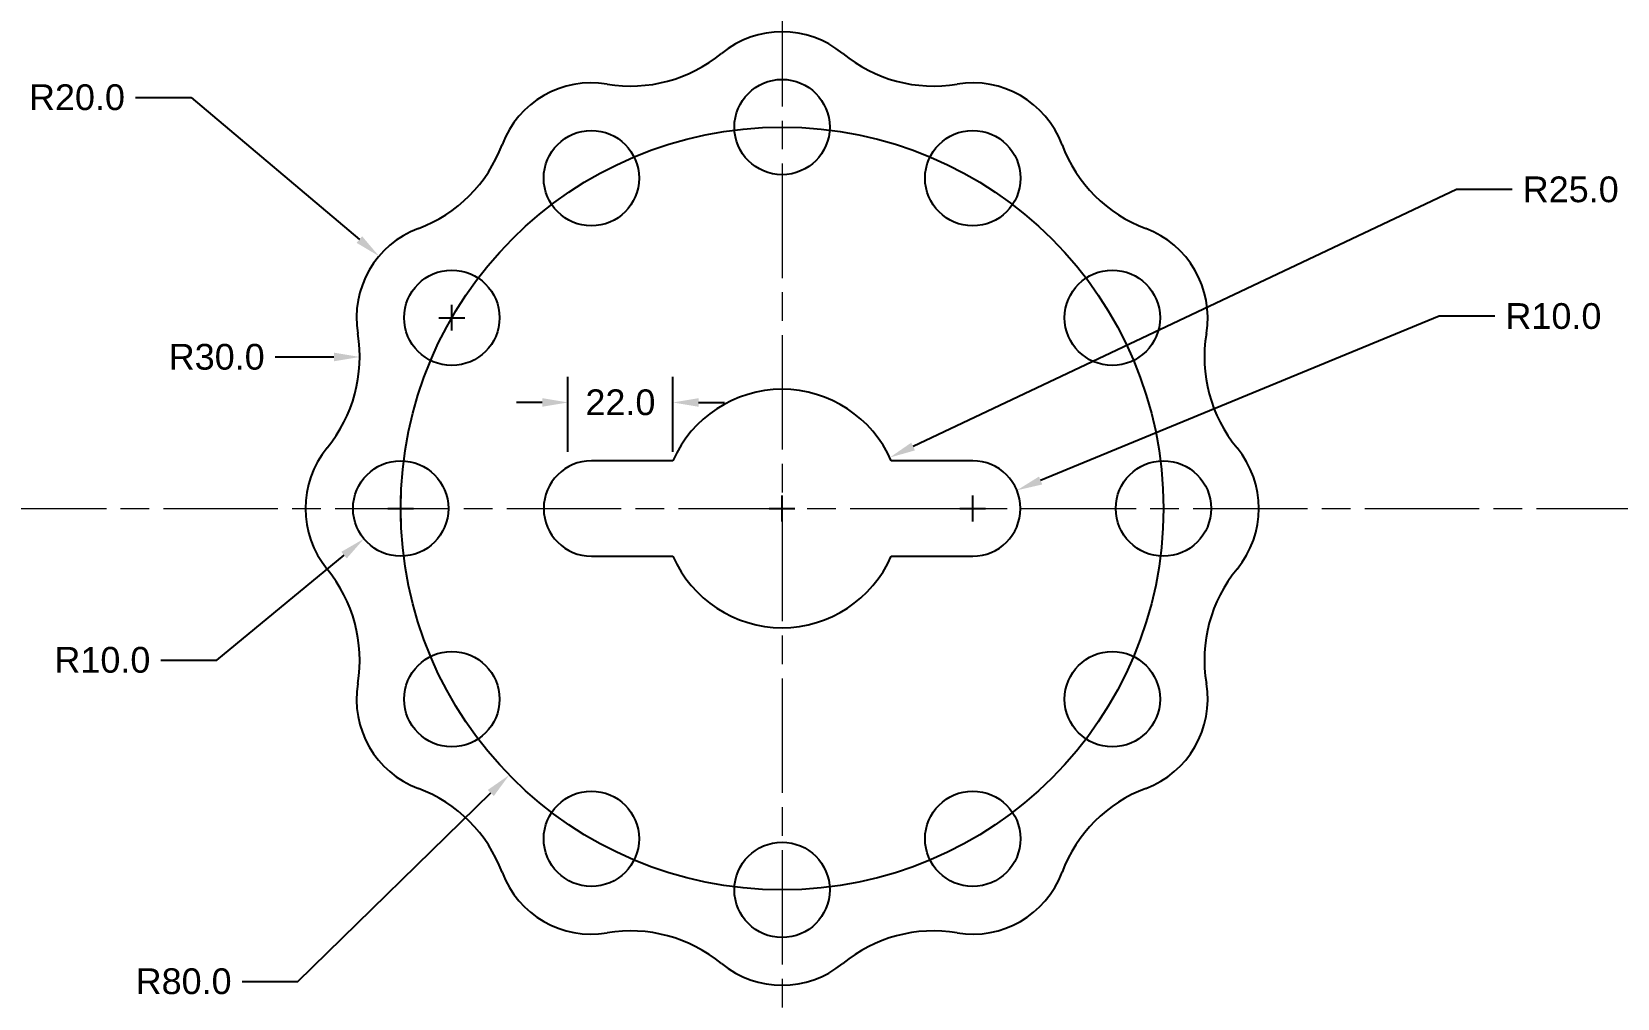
# Model space of a CAD drawing. Header units: millimetres. Extents: x 3843 to 4176, y 1400 to 1603.
import ezdxf

# ---------------------------------------------------------------- set-up
doc = ezdxf.new("R2010")
doc.units = ezdxf.units.MM
doc.header["$PDMODE"] = 2
doc.linetypes.add('ACAD_ISO08W100', pattern=[36, 24, -3, 6, -3])
doc.layers.add('CENTRE', color=152, linetype='ACAD_ISO08W100', lineweight=9)
doc.styles.get("Standard").update_dxf_attribs({"font": 'arial.ttf'})
doc.dimstyles.get("Standard").update_dxf_attribs({"dimscale": 30, "dimtxt": 0.18, "dimasz": 0.18, "dimexe": 0.18, "dimexo": 0.0625, "dimgap": 0.09, "dimtad": 0, "dimtih": 1, "dimtoh": 1, "dimdec": 1, "dimzin": 0, "dimdsep": 46, "dimtxsty": 'Standard', "dimcen": 0.09, "dimadec": 0, "dimazin": 0, "dimtfac": 1, "dimtdec": 1, "dimtofl": 0, "dimtmove": 0, "dimatfit": 3, "dimfxl": 1, "dimtolj": 1, "dimtzin": 0, "dimarcsym": 0})

# ---------------------------------------------------------------- blocks, each defined once
blk = doc.blocks.new('*U1')
blk.add_circle((0, 0), 10)
blk = doc.blocks.new('*U2')
at = {"color": 0, "linetype": 'ByBlock', "lineweight": -2, "transparency": 16777216}
blk.add_blockref('*U1', (4000.38, 1582.67), dxfattribs=at)
for p, rotation in [((3960.38, 1571.95), 29.99999999999999), ((4040.38, 1571.95), 329.9999999999999), ((3931.1, 1542.67), 59.99999999999999), ((4069.66, 1542.67), 299.9999999999999), ((3920.38, 1502.67), 90), ((4080.38, 1502.67), 270), ((3931.1, 1462.67), 120), ((4069.66, 1462.67), 240), ((3960.38, 1433.39), 150), ((4040.38, 1433.39), 210), ((4000.38, 1422.67), 180)]:
    blk.add_blockref('*U1', p, dxfattribs=dict(at, rotation=rotation))
blk = doc.blocks.new('*D3')
at = {"color": 0, "lineweight": -2, "transparency": 16777216}
for p, q in [((4141.84, 1569.57), (4027.86, 1515.67)), ((4153.53, 1569.57), (4141.84, 1569.57)), ((4000.38, 1499.97), (4000.38, 1505.37)), ((3997.68, 1502.67), (4003.08, 1502.67))]:
    blk.add_line(p, q, dxfattribs=at)
at = {"color": 0, "transparency": 16777216}
blk.add_solid([(4027.48, 1516.48), (4028.25, 1514.85), (4022.98, 1513.36)], dxfattribs=at)
at = {"layer": 'Defpoints', "color": 0, "transparency": 16777216}
for p in [(4022.98, 1513.36), (4000.38, 1502.67)]:
    blk.add_point(p, dxfattribs=at)
at = {"color": 0, "transparency": 16777216, "insert": (4165.82, 1569.57), "char_height": 5.4, "attachment_point": 5}
blk.add_mtext('\\A1;R25.0', dxfattribs=at)
blk = doc.blocks.new('*D4')
at = {"color": 0, "lineweight": -2, "transparency": 16777216}
for p, q in [((4138.21, 1543), (4054.62, 1508.54)), ((4149.9, 1543), (4138.21, 1543)), ((4040.38, 1499.97), (4040.38, 1505.37)), ((4037.68, 1502.67), (4043.08, 1502.67))]:
    blk.add_line(p, q, dxfattribs=at)
at = {"color": 0, "transparency": 16777216}
blk.add_solid([(4054.28, 1509.37), (4054.96, 1507.71), (4049.63, 1506.48)], dxfattribs=at)
at = {"layer": 'Defpoints', "color": 0, "transparency": 16777216}
for p in [(4049.63, 1506.48), (4040.38, 1502.67)]:
    blk.add_point(p, dxfattribs=at)
at = {"color": 0, "transparency": 16777216, "insert": (4162.19, 1543), "char_height": 5.4, "attachment_point": 5}
blk.add_mtext('\\A1;R10.0', dxfattribs=at)
blk = doc.blocks.new('*D5')
at = {"color": 0, "lineweight": -2, "transparency": 16777216}
for p, q in [((3864.76, 1588.9), (3876.45, 1588.9)), ((3876.45, 1588.9), (3911.71, 1559.07)), ((3931.1, 1539.97), (3931.1, 1545.37)), ((3928.4, 1542.67), (3933.8, 1542.67))]:
    blk.add_line(p, q, dxfattribs=at)
at = {"color": 0, "transparency": 16777216}
blk.add_solid([(3912.29, 1559.76), (3911.12, 1558.39), (3915.83, 1555.59)], dxfattribs=at)
at = {"layer": 'Defpoints', "color": 0, "transparency": 16777216}
for p in [(3915.83, 1555.59), (3931.1, 1542.67)]:
    blk.add_point(p, dxfattribs=at)
at = {"color": 0, "transparency": 16777216, "insert": (3852.47, 1588.9), "char_height": 5.4, "attachment_point": 5}
blk.add_mtext('\\A1;R20.0', dxfattribs=at)
blk = doc.blocks.new('*D6')
at = {"color": 0, "lineweight": -2, "transparency": 16777216}
blk.add_line((3894.07, 1534.45), (3906.38, 1534.45), dxfattribs=at)
at = {"color": 0, "transparency": 16777216}
blk.add_solid([(3906.38, 1535.35), (3906.38, 1533.55), (3911.78, 1534.45)], dxfattribs=at)
at = {"layer": 'Defpoints', "color": 0, "transparency": 16777216}
for p in [(3881.78, 1534.45), (3911.78, 1534.45)]:
    blk.add_point(p, dxfattribs=at)
at = {"color": 0, "transparency": 16777216, "insert": (3881.78, 1534.45), "char_height": 5.4, "attachment_point": 5}
blk.add_mtext('\\A1;R30.0', dxfattribs=at)
blk = doc.blocks.new('*D7')
at = {"color": 0, "lineweight": -2, "transparency": 16777216}
for p, q in [((3920.38, 1499.97), (3920.38, 1505.37)), ((3917.68, 1502.67), (3923.08, 1502.67)), ((3881.78, 1470.89), (3908.49, 1492.88)), ((3870.09, 1470.89), (3881.78, 1470.89))]:
    blk.add_line(p, q, dxfattribs=at)
at = {"color": 0, "transparency": 16777216}
blk.add_solid([(3907.92, 1493.58), (3909.06, 1492.19), (3912.66, 1496.31)], dxfattribs=at)
at = {"layer": 'Defpoints', "color": 0, "transparency": 16777216}
for p in [(3920.38, 1502.67), (3912.66, 1496.31)]:
    blk.add_point(p, dxfattribs=at)
at = {"color": 0, "transparency": 16777216, "insert": (3857.8, 1470.89), "char_height": 5.4, "attachment_point": 5}
blk.add_mtext('\\A1;R10.0', dxfattribs=at)
blk = doc.blocks.new('*D8')
at = {"color": 0, "lineweight": -2, "transparency": 16777216}
for p, q in [((4000.38, 1499.97), (4000.38, 1505.37)), ((3997.68, 1502.67), (4003.08, 1502.67)), ((3898.82, 1403.48), (3939.28, 1443)), ((3887.12, 1403.48), (3898.82, 1403.48))]:
    blk.add_line(p, q, dxfattribs=at)
at = {"color": 0, "transparency": 16777216}
blk.add_solid([(3938.65, 1443.64), (3939.91, 1442.36), (3943.15, 1446.77)], dxfattribs=at)
at = {"layer": 'Defpoints', "color": 0, "transparency": 16777216}
for p in [(4000.38, 1502.67), (3943.15, 1446.77)]:
    blk.add_point(p, dxfattribs=at)
at = {"color": 0, "transparency": 16777216, "insert": (3874.84, 1403.48), "char_height": 5.4, "attachment_point": 5}
blk.add_mtext('\\A1;R80.0', dxfattribs=at)
blk = doc.blocks.new('*D9')
at = {"color": 0, "lineweight": -2, "transparency": 16777216}
for p, q in [((3955.47, 1514.54), (3955.47, 1530.31)), ((3977.47, 1514.54), (3977.47, 1530.31)), ((3950.07, 1524.91), (3944.67, 1524.91)), ((3982.87, 1524.91), (3988.27, 1524.91))]:
    blk.add_line(p, q, dxfattribs=at)
at = {"color": 0, "transparency": 16777216}
for points in [[(3950.07, 1525.81), (3950.07, 1524.01), (3955.47, 1524.91)], [(3982.87, 1525.81), (3982.87, 1524.01), (3977.47, 1524.91)]]:
    blk.add_solid(points, dxfattribs=at)
at = {"layer": 'Defpoints', "color": 0, "transparency": 16777216}
for p in [(3955.47, 1524.91), (3955.47, 1512.67), (3977.47, 1512.67)]:
    blk.add_point(p, dxfattribs=at)
at = {"color": 0, "transparency": 16777216, "insert": (3966.47, 1524.91), "char_height": 5.4, "attachment_point": 5}
blk.add_mtext('\\A1;22.0', dxfattribs=at)

msp = doc.modelspace()

# ---------------------------------------------------------------- linework, layer by layer
for points in [[(3977.47, 1512.67), (3960.38, 1512.67)], [(4040.38, 1512.67), (4023.29, 1512.67)], [(3960.38, 1492.67), (3977.47, 1492.67)], [(4023.29, 1492.67), (4040.38, 1492.67)]]:
    msp.add_lwpolyline(points)
msp.add_circle((4000.38, 1502.67), 80)
for centre, radius, start, end in [((4000.38, 1582.67), 20, 50.5367, 129.4633), ((3968.6, 1621.27), 30, 260.5367, 309.4633), ((4032.16, 1621.27), 30, 230.5367, 279.4633), ((3960.38, 1571.95), 20, 80.5367, 159.4633), ((4040.38, 1571.95), 20, 20.5367, 99.4633), ((3913.56, 1589.49), 30, 290.5367, 339.4633), ((4087.2, 1589.49), 30, 200.5367, 249.4633), ((3931.1, 1542.67), 20, 110.5367, 189.4633), ((4069.66, 1542.67), 20, 350.5367, 69.4633), ((3881.78, 1534.45), 30, 320.5367, 9.4633), ((4118.98, 1534.45), 30, 170.5367, 219.4633), ((4000.38, 1502.67), 25, 23.5782, 156.4218), ((3920.38, 1502.67), 20, 140.5367, 219.4633), ((4080.38, 1502.67), 20, 320.5367, 39.4633), ((3960.38, 1502.67), 10, 90, 270), ((4040.38, 1502.67), 10, 270, 90), ((4000.38, 1502.67), 25, 203.5782, 336.4218), ((3881.78, 1470.89), 30, 350.5367, 39.4633), ((4118.98, 1470.89), 30, 140.5367, 189.4633), ((3931.1, 1462.67), 20, 170.5367, 249.4633), ((4069.66, 1462.67), 20, 290.5367, 9.4633), ((3913.56, 1415.85), 30, 20.5367, 69.4633), ((4087.2, 1415.85), 30, 110.5367, 159.4633), ((3960.38, 1433.39), 20, 200.5367, 279.4633), ((4040.38, 1433.39), 20, 260.5367, 339.4633), ((3968.6, 1384.07), 30, 50.5367, 99.4633), ((4032.16, 1384.07), 30, 80.5367, 129.4633), ((4000.38, 1422.67), 20, 230.5367, 309.4633)]:
    msp.add_arc(centre, radius, start, end)
msp.add_point((4000.38, 1502.67))
at = {"layer": 'CENTRE', "color": 1, "linetype": 'ACAD_ISO08W100'}
for direction in [(0, -1), (1, 0)]:
    msp.add_xline((4000.38, 1502.67), direction, dxfattribs=at)

# ---------------------------------------------------------------- block references
msp.add_blockref('*U2', (0, 0))

# ---------------------------------------------------------------- dimensions: what is measured, and where the dimension line sits
for center, mpoint, picture, middle in [((3931.1, 1542.67), (3915.83, 1555.59), '*D5', (3852.47, 1588.9)), ((4000.38, 1502.67), (4022.98, 1513.36), '*D3', (4165.82, 1569.57)), ((4040.38, 1502.67), (4049.63, 1506.48), '*D4', (4162.19, 1543)), ((3881.78, 1534.45), (3911.78, 1534.45), '*D6', (3881.78, 1534.45)), ((3920.38, 1502.67), (3912.66, 1496.31), '*D7', (3857.8, 1470.89)), ((4000.38, 1502.67), (3943.15, 1446.77), '*D8', (3874.84, 1403.48))]:
    dim = msp.add_radius_dim(center=center, mpoint=mpoint, dimstyle='Standard')
    dim.commit()
    dim.dimension.update_dxf_attribs({"geometry": picture, "text_midpoint": middle, "dimtype": 164})
dim = msp.add_linear_dim(base=(3955.47, 1524.91), p1=(3977.47, 1512.67), p2=(3955.47, 1512.67), dimstyle='Standard')
dim.commit()
dim.dimension.update_dxf_attribs({"geometry": '*D9', "text_midpoint": (3966.47, 1524.91)})

doc.saveas('drawing.dxf')
